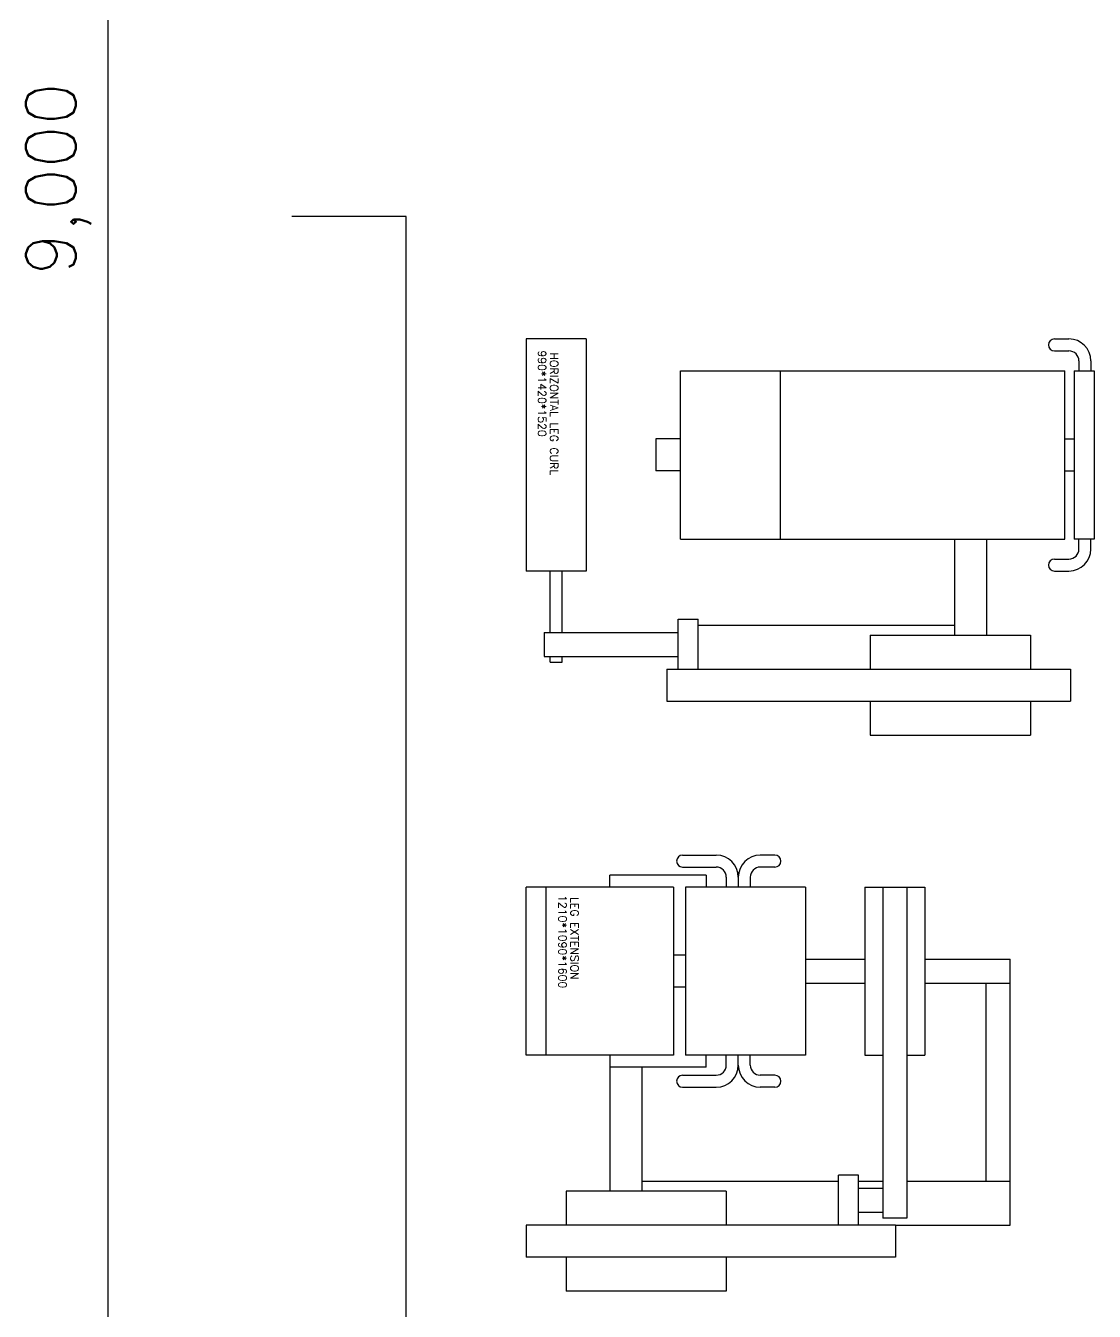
# Model space of a CAD drawing. Extents: x 0 to 37052, y -446 to 27700.
# Drawn here: x 17047 to 19718, y 3074 to 6286 of the extents above; entities that cross this region are included whole.
import ezdxf

# ---------------------------------------------------------------- set-up
doc = ezdxf.new("R2010")
doc.units = 0
doc.header["$LTSCALE"] = 20
doc.header["$MEASUREMENT"] = 0
doc.layers.get('0').update_dxf_attribs({"linetype": 'CONTINUOUS'})
doc.layers.get('DEFPOINTS').update_dxf_attribs({"linetype": 'CONTINUOUS'})
for name, color, linetype in [('2CONTINUOUS', 2, 'CONTINUOUS'), ('3CONTINUOUS', 3, 'CONTINUOUS'), ('4ele', 4, 'CONTINUOUS')]:
    doc.layers.add(name, color=color, linetype=linetype)
doc.styles.add('K_GEN', font='romans.shx', dxfattribs={"bigfont": 'whgtxt.shx'})
doc.styles.add('WHG', font='romans', dxfattribs={"bigfont": 'whgtxt'})
doc.dimstyles.new('STANDARD_WS', dxfattribs={"dimtxt": 2.5, "dimasz": 2.5, "dimexe": 1.25, "dimexo": 0.625, "dimtad": 1, "dimdec": 4, "dimdsep": 46, "dimtxsty": 'Standard', "dimcen": 2.5, "dimadec": 0, "dimazin": 0, "dimtfac": 1, "dimtdec": 4, "dimtmove": 0, "dimatfit": 3, "dimfxl": 0, "dimtolj": 1, "dimtzin": 0, "dimarcsym": 0})

# ---------------------------------------------------------------- blocks, each defined once
blk = doc.blocks.new('_CIDOTB')
at = {"color": 0, "linetype": 'ByBlock'}
blk.add_line((2, 0), (-1, 0), dxfattribs=at)
blk.add_circle((0, 0), 0.5, dxfattribs=at)
blk = doc.blocks.new('*D3')
at = {"layer": '4ele', "lineweight": -2}
for p, q in [((17629.2, 10403.6), (17203.3, 10403.6)), ((17253.3, 1453.6), (17253.3, 10353.6)), ((17494.7, 1403.6), (17203.3, 1403.6))]:
    blk.add_line(p, q, dxfattribs=at)
at = {"layer": 'DEFPOINTS', "color": 0}
for p in [(17253.3, 10403.6), (17679.2, 10403.6), (17544.7, 1403.6)]:
    blk.add_point(p, dxfattribs=at)
at = {"layer": '4ele', "lineweight": -2, "xscale": 50, "yscale": 50, "zscale": 50}
for p, rotation in [((17253.3, 10403.6), 90), ((17253.3, 1403.6), 270)]:
    blk.add_blockref('_CIDOTB', p, dxfattribs=dict(at, rotation=rotation))
at = {"layer": '4ele', "insert": (17128.9, 5903.6), "char_height": 125, "attachment_point": 5, "rotation": 90, "style": 'K_GEN'}
blk.add_mtext('\\A1;9,000', dxfattribs=at)
blk = doc.blocks.new('DIMDOT')
blk.add_line((-2, 0), (2, 0))
blk.add_circle((0, 0), 0.5)

msp = doc.modelspace()

# ---------------------------------------------------------------- linework, layer by layer
at = {"layer": '2CONTINUOUS', "color": 6}
for p, q in [((18297.51, 5503.6), (18297.51, 4923.6)), ((18447.51, 5503.6), (18297.51, 5503.6)), ((18447.51, 5503.6), (18447.51, 4923.6)), ((19617.85, 5503.6), (19654.18, 5503.6)), ((19617.85, 5473.6), (19654.18, 5473.6)), ((19679.18, 5448.6), (19679.18, 5423.6)), ((19709.18, 5448.6), (19709.18, 5423.6)), ((18683.26, 5423.6), (19643.91, 5423.6)), ((18683.26, 5003.6), (18683.26, 5423.6)), ((18933.26, 5003.6), (18933.26, 5423.6)), ((19643.91, 5003.6), (19643.91, 5423.6)), ((19667.51, 5423.6), (19667.51, 5003.6)), ((19667.51, 5423.6), (19717.51, 5423.6)), ((19717.51, 5423.6), (19717.51, 5003.6)), ((18683.26, 5253.6), (18621.38, 5253.6)), ((18621.38, 5253.6), (18621.38, 5173.6)), ((19643.91, 5253.6), (19667.51, 5253.6)), ((18683.26, 5173.6), (18621.38, 5173.6)), ((19643.91, 5173.6), (19667.51, 5173.6)), ((18683.26, 5003.6), (19643.91, 5003.6)), ((19368.65, 4763.6), (19368.65, 5003.6)), ((19448.65, 4763.6), (19448.65, 5003.6)), ((19717.51, 5003.6), (19667.51, 5003.6)), ((19679.18, 4978.6), (19679.18, 5003.6)), ((19709.18, 4978.6), (19709.18, 5003.6)), ((19617.85, 4953.6), (19654.18, 4953.6)), ((18447.51, 4923.6), (18297.51, 4923.6)), ((18357.51, 4770.27), (18357.51, 4923.6)), ((18387.51, 4770.27), (18387.51, 4923.6)), ((19617.85, 4923.6), (19654.18, 4923.6)), ((18677.62, 4678.6), (18677.62, 4803.4)), ((18677.62, 4803.4), (18727.62, 4803.4)), ((18727.62, 4678.6), (18727.62, 4803.4)), ((18727.62, 4787.89), (19368.65, 4787.89)), ((18342.51, 4770.27), (18342.51, 4710.27)), ((18342.51, 4770.27), (18677.62, 4770.27)), ((19157.76, 4763.6), (19157.76, 4678.6)), ((19157.76, 4763.6), (19557.76, 4763.6)), ((19557.76, 4763.6), (19557.76, 4678.6)), ((18342.51, 4710.27), (18677.62, 4710.27)), ((18357.51, 4696.01), (18357.51, 4710.27)), ((18357.51, 4696.01), (18387.51, 4696.01)), ((18387.51, 4696.01), (18387.51, 4710.27)), ((18649.03, 4678.6), (19657.76, 4678.6)), ((18649.03, 4678.6), (18649.03, 4598.6)), ((19657.76, 4678.6), (19657.76, 4598.6)), ((18649.03, 4598.6), (19657.76, 4598.6)), ((19157.76, 4598.6), (19157.76, 4513.6)), ((19557.76, 4598.6), (19557.76, 4513.6)), ((19157.76, 4513.6), (19557.76, 4513.6)), ((18688.67, 4213.6), (18772.82, 4213.6)), ((18919.15, 4213.6), (18882.82, 4213.6)), ((18688.67, 4183.6), (18772.82, 4183.6)), ((18919.15, 4183.6), (18882.82, 4183.6)), ((18506.62, 4133.6), (18506.62, 4163.6)), ((18747.82, 4163.6), (18506.62, 4163.6)), ((18747.82, 4163.6), (18747.82, 4133.6)), ((18797.82, 4158.6), (18797.82, 4133.6)), ((18827.82, 4158.6), (18827.82, 4133.6)), ((18827.82, 4158.6), (18827.82, 4133.6)), ((18857.82, 4158.6), (18857.82, 4133.6)), ((18297.51, 3713.6), (18297.51, 4133.6)), ((18665.89, 4133.6), (18297.51, 4133.6)), ((18347.21, 3713.6), (18347.21, 4133.6)), ((18665.89, 4133.6), (18665.89, 3713.6)), ((18695.89, 4133.6), (18695.89, 3713.6)), ((18995.89, 4133.6), (18695.89, 4133.6)), ((18995.89, 4133.6), (18995.89, 3713.6)), ((19144.31, 4133.6), (19144.31, 3713.6)), ((19144.31, 4133.6), (19294.31, 4133.6)), ((19189.31, 4133.6), (19189.31, 3306.01)), ((19249.31, 4133.6), (19249.31, 3306.01)), ((19294.31, 4133.6), (19294.31, 3713.6)), ((18695.89, 3963.6), (18665.89, 3963.6)), ((18995.89, 3953.6), (19144.31, 3953.6)), ((19294.31, 3953.6), (19507.51, 3953.6)), ((19507.51, 3430.27), (19507.51, 3953.6)), ((18995.89, 3893.6), (19144.31, 3893.6)), ((19294.31, 3893.6), (19507.51, 3893.6)), ((19447.51, 3397.84), (19447.51, 3893.6)), ((18695.89, 3883.6), (18665.89, 3883.6)), ((18665.89, 3713.6), (18297.51, 3713.6)), ((18506.62, 3713.6), (18506.62, 3683.6)), ((18995.89, 3713.6), (18695.89, 3713.6)), ((18747.82, 3683.6), (18747.82, 3713.6)), ((18797.82, 3688.6), (18797.82, 3713.6)), ((18827.82, 3688.6), (18827.82, 3713.6)), ((18827.82, 3688.6), (18827.82, 3713.6)), ((18857.82, 3688.6), (18857.82, 3713.6)), ((19144.31, 3713.6), (19189.31, 3713.6)), ((19249.31, 3713.6), (19294.31, 3713.6)), ((18747.82, 3683.6), (18506.62, 3683.6)), ((18506.62, 3683.6), (18506.62, 3373.6)), ((18586.62, 3683.6), (18586.62, 3373.6)), ((18688.67, 3663.6), (18772.82, 3663.6)), ((18919.15, 3663.6), (18882.82, 3663.6)), ((18688.67, 3633.6), (18772.82, 3633.6)), ((18919.15, 3633.6), (18882.82, 3633.6)), ((19078.06, 3288.6), (19078.06, 3413.4)), ((19128.06, 3413.4), (19078.06, 3413.4)), ((19128.06, 3288.6), (19128.06, 3413.4)), ((19507.51, 3288.6), (19507.51, 3430.27)), ((18797.51, 3373.6), (18397.51, 3373.6)), ((18397.51, 3373.6), (18397.51, 3288.6)), ((19078.06, 3397.89), (18586.62, 3397.89)), ((18797.51, 3373.6), (18797.51, 3288.6)), ((19189.31, 3397.89), (19128.06, 3397.89)), ((19189.34, 3380.27), (19128.06, 3380.27)), ((19507.51, 3397.81), (19249.31, 3397.89)), ((19189.34, 3320.27), (19128.06, 3320.27)), ((19220.81, 3288.6), (18297.51, 3288.6)), ((18297.51, 3288.6), (18297.51, 3208.6)), ((19249.31, 3306.01), (19189.31, 3306.01)), ((19220.81, 3288.6), (19220.81, 3208.6)), ((19220.81, 3288.6), (19507.51, 3288.6)), ((19220.81, 3208.6), (18297.51, 3208.6)), ((18397.51, 3208.6), (18397.51, 3123.6)), ((18797.51, 3208.6), (18797.51, 3123.6)), ((18797.51, 3123.6), (18397.51, 3123.6))]:
    msp.add_line(p, q, dxfattribs=at)
for centre, radius, start, end in [((19617.85, 5488.6), 15, 90, 270), ((19654.18, 5448.6), 55, 0, 90), ((19654.18, 5448.6), 25, 0, 90), ((19617.85, 4938.6), 15, 90, 270), ((19654.18, 4978.6), 25, 270, 0), ((19654.18, 4978.6), 55, 270, 0), ((18688.67, 4198.6), 15, 90, 270), ((18772.82, 4158.6), 55, 0, 90), ((18882.82, 4158.6), 55, 90, 180), ((18919.15, 4198.6), 15, 270, 90), ((18772.82, 4158.6), 25, 0, 90), ((18882.82, 4158.6), 25, 90, 180), ((18688.67, 3648.6), 15, 90, 270), ((18772.82, 3688.6), 55, 270, 0), ((18772.82, 3688.6), 25, 270, 0), ((18882.82, 3688.6), 55, 180, 270), ((18882.82, 3688.6), 25, 180, 270), ((18919.15, 3648.6), 15, 270, 90)]:
    msp.add_arc(centre, radius, start, end, dxfattribs=at)
at = {"layer": '3CONTINUOUS'}
for p, q in [((17997.51, 5809.26), (17711.77, 5809.26)), ((17997.51, 1403.6), (17997.51, 5809.26))]:
    msp.add_line(p, q, dxfattribs=at)

# ---------------------------------------------------------------- texts
at = {"layer": 'DEFPOINTS', "style": 'WHG'}
for s, p in [('990*1420*1520', (18327.23, 5475.05)), ('HORIZONTAL LEG CURL', (18357.23, 5470.07)), ('1210*1090*1600', (18378.74, 4113.96)), ('LEG EXTENSION', (18408.74, 4108.98))]:
    msp.add_text(s, height=20, rotation=270, dxfattribs=at).set_placement(p)

# ---------------------------------------------------------------- dimensions: what is measured, and where the dimension line sits
at = {"layer": '4ele'}
dim = msp.add_linear_dim(base=(17253.31, 10403.6), p1=(17544.68, 1403.6), p2=(17679.23, 10403.6), angle=90, dimstyle='STANDARD_WS', override={"dimscale": 50, "dimasz": 1, "dimexe": 1, "dimexo": 1, "dimgap": 1, "dimdec": 1, "dimlunit": 6, "dimtxsty": 'K_GEN', "dimblk": 'DIMDOT', "dimblk1": '_CIDOTB', "dimblk2": '_CIDOTB', "dimsah": 1, "dimcen": 1, "dimdle": 1.5, "dimclrd": 256, "dimclre": 256, "dimclrt": 256, "dimtix": 1, "dimtmove": 2, "dimtvp": 1}, dxfattribs=at)
dim.commit()
dim.dimension.update_dxf_attribs({"geometry": '*D3', "text_midpoint": (17128.91, 5903.6)})

doc.saveas('drawing.dxf')
